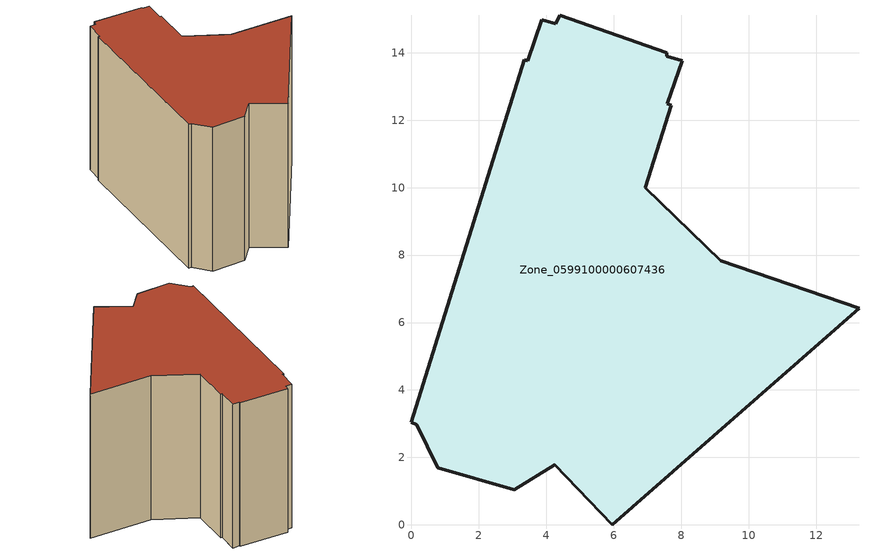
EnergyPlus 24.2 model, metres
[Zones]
Zone_0599100000607436
 floor ground (C_G): 0.16,2.97 0,3.04 3.34,13.8 3.44,13.77 3.86,14.98 4.28,14.86 4.4,15.12 7.57,14 7.58,13.89 8.04,13.76 7.59,12.49 7.7,12.45 6.93,9.99 9.17,7.84 13.27,6.42 5.95,0 4.25,1.79 3.05,1.04 0.78,1.7 z0
 wall outside (C_F): 3.44,13.77 3.34,13.8 0,3.04 0.16,2.97 0.78,1.7 3.05,1.04 4.25,1.79 5.95,0 13.27,6.42 9.17,7.84 6.93,9.99 7.7,12.45 7.59,12.49 8.04,13.76 7.58,13.89 7.57,14 4.4,15.12 4.28,14.86 3.86,14.98 3.44,13.77 z0:10.94
 roof outside (C_R): 4.4,15.12 4.28,14.86 3.86,14.98 3.44,13.77 3.34,13.8 0,3.04 0.16,2.97 0.78,1.7 3.05,1.04 4.25,1.79 5.95,0 13.27,6.42 9.17,7.84 6.93,9.99 7.7,12.45 7.59,12.49 8.04,13.76 7.58,13.89 7.57,14 z10.94
[BUILDING]
Pand.0599100000607436: North Axis=0; Terrain=City; Loads Convergence Tolerance Value=0.04; Temperature Convergence Tolerance Value=0.4; Solar Distribution=FullExterior; Maximum Number of Warmup Days=25; Minimum Number of Warmup Days=1
[Site:Location]
Rotterdam.The.Hague.AP_ZH_NLD Design_Conditions: Latitude=51.96; Longitude=4.45; Time Zone=1; Elevation=-4.5
[SITE:GROUNDTEMPERATURE:BUILDINGSURFACE]
18, 18, 18, 18, 18, 18, 18, 18, 18, 18, 18, 18
[MATERIAL] Thermal Absorptance=0.9; Solar Absorptance=0.7; Visible Absorptance=0.7
Name | Roughness | Thickness | Conductivity | Density | Specific Heat
G.TC.1946 | MediumSmooth | 0.15 | 1 | 540 | 1210
F.TC.1946 | Rough | 0.3 | 0.857143 | 1920 | 840
R.TC.1946 | MediumRough | 0.2 | 0.909091 | 1500 | 1000
[CONSTRUCTION]
C_G: G.TC.1946
C_F: F.TC.1946
C_R: R.TC.1946
[ZONE]
Zone_0599100000607436: Type=1; Multiplier=1; Ceiling Height=Autocalculate; Volume=Autocalculate; Floor Area=autocalculate; Part of Total Floor Area=Yes
[ZONEINFILTRATION:DESIGNFLOWRATE]
Infil_Zone_0599100000607436: Zone or ZoneList or Space or SpaceList=Zone_0599100000607436; Schedule=AlwaysOn; Design Flow Rate Calculation Method=Flow/Area; Flow Rate per Floor Area=0.003; Constant Term Coefficient=1; Temperature Term Coefficient=0; Velocity Term Coefficient=0; Velocity Squared Term Coefficient=0
[HVACTEMPLATE:ZONE:IDEALLOADSAIRSYSTEM]
Zone_0599100000607436: Maximum Heating Supply Air Temperature=50; Minimum Cooling Supply Air Temperature=13; Maximum Heating Supply Air Humidity Ratio=0.0156; Minimum Cooling Supply Air Humidity Ratio=0.0077; Heating Limit=NoLimit; Cooling Limit=NoLimit; Dehumidification Control Type=ConstantSensibleHeatRatio; Cooling Sensible Heat Ratio=0.7; Dehumidification Setpoint=60; Humidification Control Type=None; Humidification Setpoint=30; Outdoor Air Method=None; Outdoor Air Flow Rate per Person=0.00944; Outdoor Air Flow Rate per Zone Floor Area=0; Outdoor Air Flow Rate per Zone=0; Demand Controlled Ventilation Type=None; Outdoor Air Economizer Type=NoEconomizer; Heat Recovery Type=None; Sensible Heat Recovery Effectiveness=0.7; Latent Heat Recovery Effectiveness=0.65
[ZONECONTROL:THERMOSTAT]
ThermostatControl_Zone_0599100000607436: Zone or ZoneList=Zone_0599100000607436; Control Type Schedule=DualSetpointControlType; Control 1=Thermostat_Zone_0599100000607436; Temperature Difference Between Cutout And Setpoint=0
[THERMOSTATSETPOINT:DUALSETPOINT]
Thermostat_Zone_0599100000607436: Heating Setpoint Temperature Schedule=HeatingSetpoint_Zone_0599100000607436; Cooling Setpoint Temperature Schedule=CoolingSetpoint_Zone_0599100000607436
[SCHEDULE:COMPACT]
HeatingSetpoint_Zone_0599100000607436: Through: 12/31, For: AllDays, Until: 24:00, 21
CoolingSetpoint_Zone_0599100000607436: Through: 12/31, For: AllDays, Until: 24:00, 24
DualSetpointControlType: Through: 12/31, For: AllDays, Until: 24:00, 4
AlwaysOn: Through: 12/31, For: AllDays, Until: 24:00, 1
